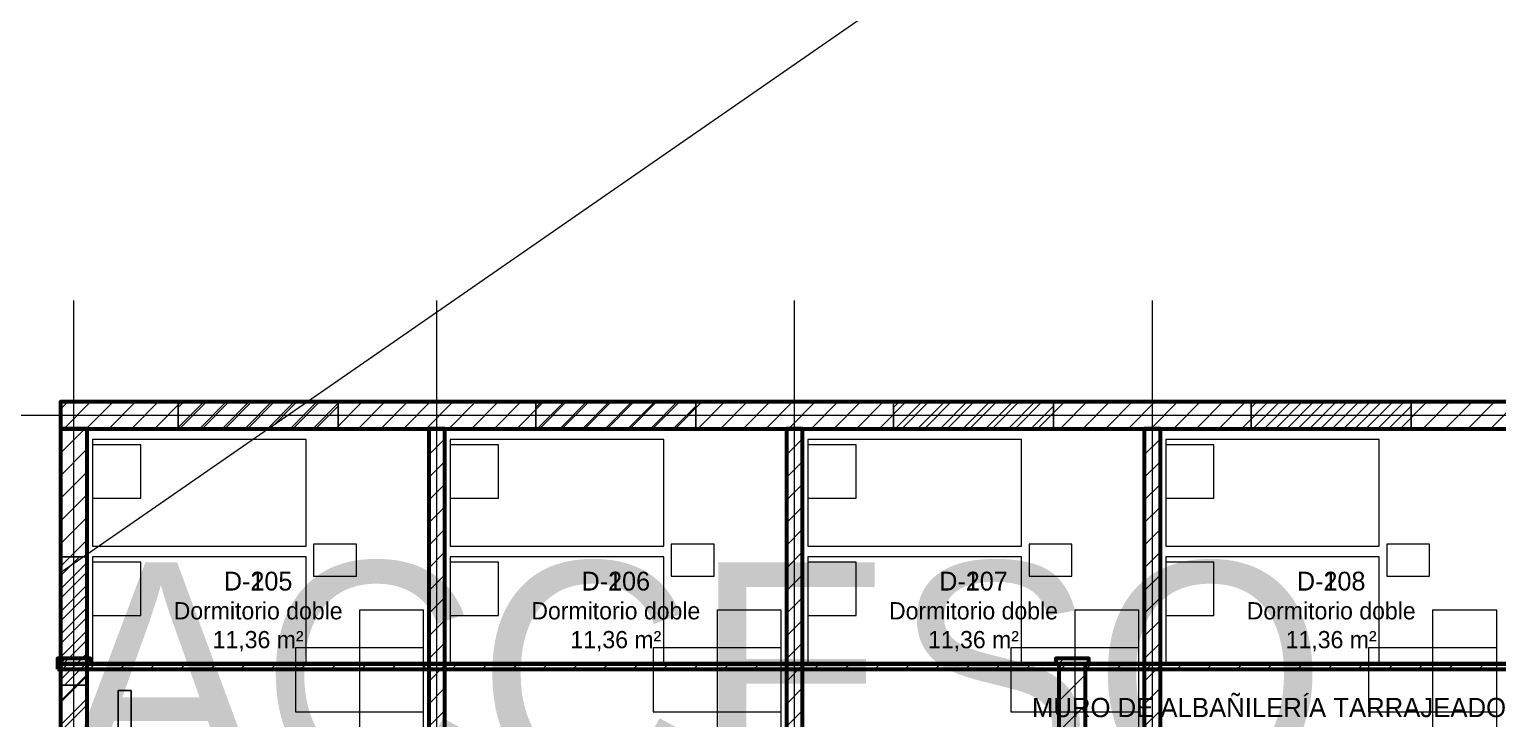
# Model space of a CAD drawing. Header units: metres. Extents: x -8 to 108, y -29 to 108.
# Drawn here: x -0.29 to 13.46, y 6.64 to 13.09 of the extents above; entities that cross this region are included whole.
import ezdxf
from ezdxf.enums import TextEntityAlignment as Align

# ---------------------------------------------------------------- set-up
doc = ezdxf.new("R2010")
doc.units = ezdxf.units.M
for name, color, linetype, lineweight in [('carpinteria', 7, 'CONTINUOUS', 25), ('eje', 7, 'CONTINUOUS', 13), ('fondo', 7, 'CONTINUOUS', 5), ('hatch', 7, 'CONTINUOUS', 9), ('hormigon', 7, 'CONTINUOUS', 30), ('mobiliario', 7, 'CONTINUOUS', 18), ('muro-corte', 7, 'CONTINUOUS', 60), ('muro-fill', 7, 'CONTINUOUS', 25), ('proyeccion', 7, 'CONTINUOUS', 15), ('tabique-fill', 7, 'CONTINUOUS', 30), ('texto', 7, 'CONTINUOUS', 5), ('texto-suave', 7, 'CONTINUOUS', 5), ('vidrio', 7, 'CONTINUOUS', 18)]:
    doc.layers.add(name, color=color, linetype=linetype, lineweight=lineweight)

msp = doc.modelspace()

# ---------------------------------------------------------------- linework, layer by layer
at = {"layer": 'carpinteria'}
for p, q in [((1.1, 9.6), (2.6, 9.6)), ((1.1, 9.35), (1.1, 9.6)), ((1.1, 9.6), (2.6, 9.6)), ((1.1, 9.35), (1.1, 9.6)), ((2.6, 9.35), (2.6, 9.6)), ((2.6, 9.35), (2.6, 9.6)), ((4.45, 9.6), (5.95, 9.6)), ((4.45, 9.35), (4.45, 9.6)), ((4.45, 9.6), (5.95, 9.6)), ((4.45, 9.35), (4.45, 9.6)), ((5.95, 9.35), (5.95, 9.6)), ((5.95, 9.35), (5.95, 9.6)), ((7.8, 9.6), (9.3, 9.6)), ((7.8, 9.35), (7.8, 9.6)), ((7.8, 9.6), (9.3, 9.6)), ((7.8, 9.35), (7.8, 9.6)), ((9.3, 9.35), (9.3, 9.6)), ((9.3, 9.35), (9.3, 9.6)), ((11.15, 9.6), (12.65, 9.6)), ((11.15, 9.35), (11.15, 9.6)), ((11.15, 9.6), (12.65, 9.6)), ((11.15, 9.35), (11.15, 9.6)), ((12.65, 9.35), (12.65, 9.6)), ((12.65, 9.35), (12.65, 9.6)), ((1.1, 9.35), (2.6, 9.35)), ((1.1, 9.35), (2.6, 9.35)), ((4.45, 9.35), (5.95, 9.35)), ((4.45, 9.35), (5.95, 9.35)), ((7.8, 9.35), (9.3, 9.35)), ((7.8, 9.35), (9.3, 9.35)), ((11.15, 9.35), (12.65, 9.35)), ((11.15, 9.35), (12.65, 9.35)), ((0, 6.95), (0, 8.15)), ((0, 8.15), (0.25, 8.15)), ((0, 6.95), (0, 8.15)), ((0, 8.15), (0.25, 8.15)), ((0.25, 6.95), (0.25, 8.15)), ((0.25, 6.95), (0.25, 8.15)), ((0, 6.95), (0.25, 6.95)), ((0, 6.95), (0.25, 6.95)), ((0.54, -0.45), (0.54, 6.9)), ((0.54, 6.9), (0.66, 6.9)), ((0.66, -0.45), (0.66, 6.9))]:
    msp.add_line(p, q, dxfattribs=at)
at = {"layer": 'eje'}
for p, q in [((0.125, -0.95), (0.125, 10.55)), ((0.125, -0.95), (0.125, 10.55)), ((3.525, -0.95), (3.525, 10.55)), ((3.525, -0.95), (3.525, 10.55)), ((6.875, -0.95), (6.875, 10.55)), ((6.875, -0.95), (6.875, 10.55)), ((10.225, -0.95), (10.225, 10.55)), ((10.225, -0.95), (10.225, 10.55)), ((-0.95, 9.475), (24.95, 9.475)), ((-0.95, 9.475), (24.95, 9.475))]:
    msp.add_line(p, q, dxfattribs=at)
at = {"layer": 'fondo'}
for points in [[(1.1, 9.35), (2.6, 9.35), (2.6, 9.6), (1.1, 9.6)], [(1.1, 9.35), (2.6, 9.35), (2.6, 9.6), (1.1, 9.6)], [(4.45, 9.35), (5.95, 9.35), (5.95, 9.6), (4.45, 9.6)], [(4.45, 9.35), (5.95, 9.35), (5.95, 9.6), (4.45, 9.6)], [(7.8, 9.35), (9.3, 9.35), (9.3, 9.6), (7.8, 9.6)], [(7.8, 9.35), (9.3, 9.35), (9.3, 9.6), (7.8, 9.6)], [(11.15, 9.35), (12.65, 9.35), (12.65, 9.6), (11.15, 9.6)], [(11.15, 9.35), (12.65, 9.35), (12.65, 9.6), (11.15, 9.6)], [(0, 6.95), (0.25, 6.95), (0.25, 8.15), (0, 8.15)], [(0, 6.95), (0.25, 6.95), (0.25, 8.15), (0, 8.15)]]:
    msp.add_lwpolyline(points, close=True, dxfattribs=at)
at = {"layer": 'hatch'}
for p, q in [((0, 9.533), (0.067, 9.6)), ((0, 9.533), (0.067, 9.6)), ((0.029, 9.35), (0.279, 9.6)), ((0.029, 9.35), (0.279, 9.6)), ((0.241, 9.35), (0.491, 9.6)), ((0.241, 9.35), (0.491, 9.6)), ((0.453, 9.35), (0.703, 9.6)), ((0.453, 9.35), (0.703, 9.6)), ((0.665, 9.35), (0.915, 9.6)), ((0.665, 9.35), (0.915, 9.6)), ((0.878, 9.35), (1.128, 9.6)), ((0.878, 9.35), (1.128, 9.6)), ((1.09, 9.35), (1.34, 9.6)), ((1.09, 9.35), (1.34, 9.6)), ((1.1, 9.547), (1.153, 9.6)), ((1.1, 9.547), (1.153, 9.6)), ((1.115, 9.35), (1.365, 9.6)), ((1.115, 9.35), (1.365, 9.6)), ((1.302, 9.35), (1.552, 9.6)), ((1.302, 9.35), (1.552, 9.6)), ((1.327, 9.35), (1.577, 9.6)), ((1.327, 9.35), (1.577, 9.6)), ((1.514, 9.35), (1.764, 9.6)), ((1.514, 9.35), (1.764, 9.6)), ((1.539, 9.35), (1.789, 9.6)), ((1.539, 9.35), (1.789, 9.6)), ((1.726, 9.35), (1.976, 9.6)), ((1.726, 9.35), (1.976, 9.6)), ((1.751, 9.35), (2.001, 9.6)), ((1.751, 9.35), (2.001, 9.6)), ((1.938, 9.35), (2.188, 9.6)), ((1.938, 9.35), (2.188, 9.6)), ((1.964, 9.35), (2.214, 9.6)), ((1.964, 9.35), (2.214, 9.6)), ((2.15, 9.35), (2.4, 9.6)), ((2.15, 9.35), (2.4, 9.6)), ((2.176, 9.35), (2.426, 9.6)), ((2.176, 9.35), (2.426, 9.6)), ((2.363, 9.35), (2.613, 9.6)), ((2.363, 9.35), (2.613, 9.6)), ((2.388, 9.35), (2.6, 9.562)), ((2.388, 9.35), (2.6, 9.562)), ((2.575, 9.35), (2.825, 9.6)), ((2.575, 9.35), (2.825, 9.6)), ((2.787, 9.35), (3.037, 9.6)), ((2.787, 9.35), (3.037, 9.6)), ((2.999, 9.35), (3.249, 9.6)), ((2.999, 9.35), (3.249, 9.6)), ((3.211, 9.35), (3.461, 9.6)), ((3.211, 9.35), (3.461, 9.6)), ((3.423, 9.35), (3.673, 9.6)), ((3.423, 9.35), (3.673, 9.6)), ((3.635, 9.35), (3.885, 9.6)), ((3.635, 9.35), (3.885, 9.6)), ((3.847, 9.35), (4.097, 9.6)), ((3.847, 9.35), (4.097, 9.6)), ((4.06, 9.35), (4.31, 9.6)), ((4.06, 9.35), (4.31, 9.6)), ((4.272, 9.35), (4.522, 9.6)), ((4.272, 9.35), (4.522, 9.6)), ((4.45, 9.547), (4.503, 9.6)), ((4.45, 9.547), (4.503, 9.6)), ((4.465, 9.35), (4.715, 9.6)), ((4.465, 9.35), (4.715, 9.6)), ((4.484, 9.35), (4.734, 9.6)), ((4.484, 9.35), (4.734, 9.6)), ((4.677, 9.35), (4.927, 9.6)), ((4.677, 9.35), (4.927, 9.6)), ((4.696, 9.35), (4.946, 9.6)), ((4.696, 9.35), (4.946, 9.6)), ((4.889, 9.35), (5.139, 9.6)), ((4.889, 9.35), (5.139, 9.6)), ((4.908, 9.35), (5.158, 9.6)), ((4.908, 9.35), (5.158, 9.6)), ((5.101, 9.35), (5.351, 9.6)), ((5.101, 9.35), (5.351, 9.6)), ((5.12, 9.35), (5.37, 9.6)), ((5.12, 9.35), (5.37, 9.6)), ((5.314, 9.35), (5.564, 9.6)), ((5.314, 9.35), (5.564, 9.6)), ((5.332, 9.35), (5.582, 9.6)), ((5.332, 9.35), (5.582, 9.6)), ((5.526, 9.35), (5.776, 9.6)), ((5.526, 9.35), (5.776, 9.6)), ((5.545, 9.35), (5.795, 9.6)), ((5.545, 9.35), (5.795, 9.6)), ((5.738, 9.35), (5.95, 9.562)), ((5.738, 9.35), (5.95, 9.562)), ((5.757, 9.35), (6.007, 9.6)), ((5.757, 9.35), (6.007, 9.6)), ((5.969, 9.35), (6.219, 9.6)), ((5.969, 9.35), (6.219, 9.6)), ((6.181, 9.35), (6.431, 9.6)), ((6.181, 9.35), (6.431, 9.6)), ((6.393, 9.35), (6.643, 9.6)), ((6.393, 9.35), (6.643, 9.6)), ((6.605, 9.35), (6.855, 9.6)), ((6.605, 9.35), (6.855, 9.6)), ((6.817, 9.35), (7.067, 9.6)), ((6.817, 9.35), (7.067, 9.6)), ((7.029, 9.35), (7.279, 9.6)), ((7.029, 9.35), (7.279, 9.6)), ((7.242, 9.35), (7.492, 9.6)), ((7.242, 9.35), (7.492, 9.6)), ((7.454, 9.35), (7.704, 9.6)), ((7.454, 9.35), (7.704, 9.6)), ((7.666, 9.35), (7.916, 9.6)), ((7.666, 9.35), (7.916, 9.6)), ((7.8, 9.547), (7.853, 9.6)), ((7.8, 9.547), (7.853, 9.6)), ((7.815, 9.35), (8.065, 9.6)), ((7.815, 9.35), (8.065, 9.6)), ((7.878, 9.35), (8.128, 9.6)), ((7.878, 9.35), (8.128, 9.6)), ((8.027, 9.35), (8.277, 9.6)), ((8.027, 9.35), (8.277, 9.6)), ((8.09, 9.35), (8.34, 9.6)), ((8.09, 9.35), (8.34, 9.6)), ((8.239, 9.35), (8.489, 9.6)), ((8.239, 9.35), (8.489, 9.6)), ((8.302, 9.35), (8.552, 9.6)), ((8.302, 9.35), (8.552, 9.6)), ((8.451, 9.35), (8.701, 9.6)), ((8.451, 9.35), (8.701, 9.6)), ((8.514, 9.35), (8.764, 9.6)), ((8.514, 9.35), (8.764, 9.6)), ((8.664, 9.35), (8.914, 9.6)), ((8.664, 9.35), (8.914, 9.6)), ((8.726, 9.35), (8.976, 9.6)), ((8.726, 9.35), (8.976, 9.6)), ((8.876, 9.35), (9.126, 9.6)), ((8.876, 9.35), (9.126, 9.6)), ((8.939, 9.35), (9.189, 9.6)), ((8.939, 9.35), (9.189, 9.6)), ((9.088, 9.35), (9.3, 9.562)), ((9.088, 9.35), (9.3, 9.562)), ((9.151, 9.35), (9.401, 9.6)), ((9.151, 9.35), (9.401, 9.6)), ((9.363, 9.35), (9.613, 9.6)), ((9.363, 9.35), (9.613, 9.6)), ((9.575, 9.35), (9.825, 9.6)), ((9.575, 9.35), (9.825, 9.6)), ((9.787, 9.35), (10.037, 9.6)), ((9.787, 9.35), (10.037, 9.6)), ((9.999, 9.35), (10.249, 9.6)), ((9.999, 9.35), (10.249, 9.6)), ((10.211, 9.35), (10.461, 9.6)), ((10.211, 9.35), (10.461, 9.6)), ((10.424, 9.35), (10.674, 9.6)), ((10.424, 9.35), (10.674, 9.6)), ((10.636, 9.35), (10.886, 9.6)), ((10.636, 9.35), (10.886, 9.6)), ((10.848, 9.35), (11.098, 9.6)), ((10.848, 9.35), (11.098, 9.6)), ((11.06, 9.35), (11.31, 9.6)), ((11.06, 9.35), (11.31, 9.6)), ((11.15, 9.547), (11.203, 9.6)), ((11.15, 9.547), (11.203, 9.6)), ((11.165, 9.35), (11.415, 9.6)), ((11.165, 9.35), (11.415, 9.6)), ((11.272, 9.35), (11.522, 9.6)), ((11.272, 9.35), (11.522, 9.6)), ((11.377, 9.35), (11.627, 9.6)), ((11.377, 9.35), (11.627, 9.6)), ((11.484, 9.35), (11.734, 9.6)), ((11.484, 9.35), (11.734, 9.6)), ((11.589, 9.35), (11.839, 9.6)), ((11.589, 9.35), (11.839, 9.6)), ((11.696, 9.35), (11.946, 9.6)), ((11.696, 9.35), (11.946, 9.6)), ((11.801, 9.35), (12.051, 9.6)), ((11.801, 9.35), (12.051, 9.6)), ((11.908, 9.35), (12.158, 9.6)), ((11.908, 9.35), (12.158, 9.6)), ((12.014, 9.35), (12.264, 9.6)), ((12.014, 9.35), (12.264, 9.6)), ((12.121, 9.35), (12.371, 9.6)), ((12.121, 9.35), (12.371, 9.6)), ((12.226, 9.35), (12.476, 9.6)), ((12.226, 9.35), (12.476, 9.6)), ((12.333, 9.35), (12.583, 9.6)), ((12.333, 9.35), (12.583, 9.6)), ((12.438, 9.35), (12.65, 9.562)), ((12.438, 9.35), (12.65, 9.562)), ((12.545, 9.35), (12.795, 9.6)), ((12.545, 9.35), (12.795, 9.6)), ((12.757, 9.35), (13.007, 9.6)), ((12.757, 9.35), (13.007, 9.6)), ((12.969, 9.35), (13.219, 9.6)), ((12.969, 9.35), (13.219, 9.6)), ((13.181, 9.35), (13.431, 9.6)), ((13.181, 9.35), (13.431, 9.6)), ((13.393, 9.35), (13.643, 9.6)), ((13.393, 9.35), (13.643, 9.6)), ((0, 9.122), (0.228, 9.35)), ((0, 9.334), (0.016, 9.35)), ((0, 9.122), (0.228, 9.35)), ((0, 9.334), (0.016, 9.35)), ((3.45, 9.318), (3.482, 9.35)), ((3.45, 9.318), (3.482, 9.35)), ((3.45, 9.106), (3.6, 9.256)), ((3.45, 9.106), (3.6, 9.256)), ((6.8, 9.318), (6.832, 9.35)), ((6.8, 9.318), (6.832, 9.35)), ((6.8, 9.106), (6.95, 9.256)), ((6.8, 9.106), (6.95, 9.256)), ((10.15, 9.318), (10.182, 9.35)), ((10.15, 9.318), (10.182, 9.35)), ((10.15, 9.106), (10.3, 9.256)), ((10.15, 9.106), (10.3, 9.256)), ((0, 8.91), (0.25, 9.16)), ((0, 8.91), (0.25, 9.16)), ((0, 8.697), (0.25, 8.947)), ((0, 8.697), (0.25, 8.947)), ((3.45, 8.894), (3.6, 9.044)), ((3.45, 8.894), (3.6, 9.044)), ((6.8, 8.894), (6.95, 9.044)), ((6.8, 8.894), (6.95, 9.044)), ((10.15, 8.894), (10.3, 9.044)), ((10.15, 8.894), (10.3, 9.044)), ((3.45, 8.682), (3.6, 8.832)), ((3.45, 8.682), (3.6, 8.832)), ((6.8, 8.682), (6.95, 8.832)), ((6.8, 8.682), (6.95, 8.832)), ((10.15, 8.682), (10.3, 8.832)), ((10.15, 8.682), (10.3, 8.832)), ((0, 8.485), (0.25, 8.735)), ((0, 8.485), (0.25, 8.735)), ((3.45, 8.47), (3.6, 8.62)), ((3.45, 8.47), (3.6, 8.62)), ((6.8, 8.47), (6.95, 8.62)), ((6.8, 8.47), (6.95, 8.62)), ((10.15, 8.47), (10.3, 8.62)), ((10.15, 8.47), (10.3, 8.62)), ((0, 8.273), (0.25, 8.523)), ((0, 8.273), (0.25, 8.523)), ((3.45, 8.258), (3.6, 8.408)), ((3.45, 8.258), (3.6, 8.408)), ((6.8, 8.258), (6.95, 8.408)), ((6.8, 8.258), (6.95, 8.408)), ((10.15, 8.258), (10.3, 8.408)), ((10.15, 8.258), (10.3, 8.408)), ((0, 8.061), (0.25, 8.311)), ((0, 8.061), (0.25, 8.311)), ((0, 7.973), (0.177, 8.15)), ((0, 7.973), (0.177, 8.15)), ((3.45, 8.046), (3.6, 8.196)), ((3.45, 8.046), (3.6, 8.196)), ((6.8, 8.046), (6.95, 8.196)), ((6.8, 8.046), (6.95, 8.196)), ((10.15, 8.046), (10.3, 8.196)), ((10.15, 8.046), (10.3, 8.196)), ((0, 7.849), (0.25, 8.099)), ((0, 7.849), (0.25, 8.099)), ((0, 7.761), (0.25, 8.011)), ((0, 7.761), (0.25, 8.011)), ((3.45, 7.833), (3.6, 7.983)), ((3.45, 7.833), (3.6, 7.983)), ((6.8, 7.833), (6.95, 7.983)), ((6.8, 7.833), (6.95, 7.983)), ((10.15, 7.833), (10.3, 7.983)), ((10.15, 7.833), (10.3, 7.983)), ((0, 7.637), (0.25, 7.887)), ((0, 7.637), (0.25, 7.887)), ((0, 7.549), (0.25, 7.799)), ((0, 7.549), (0.25, 7.799)), ((3.45, 7.621), (3.6, 7.771)), ((3.45, 7.621), (3.6, 7.771)), ((6.8, 7.621), (6.95, 7.771)), ((6.8, 7.621), (6.95, 7.771)), ((10.15, 7.621), (10.3, 7.771)), ((10.15, 7.621), (10.3, 7.771)), ((0, 7.425), (0.25, 7.675)), ((0, 7.425), (0.25, 7.675)), ((0, 7.336), (0.25, 7.586)), ((0, 7.336), (0.25, 7.586)), ((0, 7.212), (0.25, 7.462)), ((0, 7.212), (0.25, 7.462)), ((3.45, 7.409), (3.6, 7.559)), ((3.45, 7.409), (3.6, 7.559)), ((6.8, 7.409), (6.95, 7.559)), ((6.8, 7.409), (6.95, 7.559)), ((10.15, 7.409), (10.3, 7.559)), ((10.15, 7.409), (10.3, 7.559)), ((0, 7.124), (0.25, 7.374)), ((0, 7.124), (0.25, 7.374)), ((3.45, 7.197), (3.6, 7.347)), ((3.45, 7.197), (3.6, 7.347)), ((6.8, 7.197), (6.95, 7.347)), ((6.8, 7.197), (6.95, 7.347)), ((10.15, 7.197), (10.3, 7.347)), ((10.15, 7.197), (10.3, 7.347)), ((-0.003, 7.15), (0.047, 7.2)), ((0, 7), (0.25, 7.25)), ((0, 7), (0.25, 7.25)), ((0.038, 6.95), (0.25, 7.162)), ((0.038, 6.95), (0.25, 7.162)), ((9.347, 7.15), (9.397, 7.2)), ((-0.012, 7.1), (0.038, 7.15)), ((0, 7.081), (0.069, 7.15)), ((0, 6.799), (0.25, 7.049)), ((0, 6.788), (0.25, 7.038)), ((0, 6.788), (0.25, 7.038)), ((0.271, 7.1), (0.321, 7.15)), ((0.554, 7.1), (0.604, 7.15)), ((0.837, 7.1), (0.887, 7.15)), ((1.12, 7.1), (1.17, 7.15)), ((1.403, 7.1), (1.453, 7.15)), ((1.685, 7.1), (1.735, 7.15)), ((1.968, 7.1), (2.018, 7.15)), ((2.251, 7.1), (2.301, 7.15)), ((2.534, 7.1), (2.584, 7.15)), ((2.817, 7.1), (2.867, 7.15)), ((3.1, 7.1), (3.15, 7.15)), ((3.382, 7.1), (3.432, 7.15)), ((3.45, 6.985), (3.6, 7.135)), ((3.45, 6.985), (3.6, 7.135)), ((3.665, 7.1), (3.715, 7.15)), ((3.948, 7.1), (3.998, 7.15)), ((4.231, 7.1), (4.281, 7.15)), ((4.514, 7.1), (4.564, 7.15)), ((4.797, 7.1), (4.847, 7.15)), ((5.08, 7.1), (5.13, 7.15)), ((5.362, 7.1), (5.412, 7.15)), ((5.645, 7.1), (5.695, 7.15)), ((5.928, 7.1), (5.978, 7.15)), ((6.211, 7.1), (6.261, 7.15)), ((6.494, 7.1), (6.544, 7.15)), ((6.777, 7.1), (6.827, 7.15)), ((6.8, 6.985), (6.95, 7.135)), ((6.8, 6.985), (6.95, 7.135)), ((7.059, 7.1), (7.109, 7.15)), ((7.342, 7.1), (7.392, 7.15)), ((7.625, 7.1), (7.675, 7.15)), ((7.908, 7.1), (7.958, 7.15)), ((8.191, 7.1), (8.241, 7.15)), ((8.474, 7.1), (8.524, 7.15)), ((8.756, 7.1), (8.806, 7.15)), ((9.039, 7.1), (9.089, 7.15)), ((9.322, 7.1), (9.372, 7.15)), ((9.35, 7.081), (9.419, 7.15)), ((9.35, 6.799), (9.6, 7.049)), ((9.605, 7.1), (9.655, 7.15)), ((9.888, 7.1), (9.938, 7.15)), ((10.15, 6.985), (10.3, 7.135)), ((10.15, 6.985), (10.3, 7.135)), ((10.171, 7.1), (10.221, 7.15)), ((10.454, 7.1), (10.504, 7.15)), ((10.736, 7.1), (10.786, 7.15)), ((11.019, 7.1), (11.069, 7.15)), ((11.302, 7.1), (11.352, 7.15)), ((11.585, 7.1), (11.635, 7.15)), ((11.868, 7.1), (11.918, 7.15)), ((12.151, 7.1), (12.201, 7.15)), ((12.433, 7.1), (12.483, 7.15)), ((12.716, 7.1), (12.766, 7.15)), ((12.999, 7.1), (13.049, 7.15)), ((13.282, 7.1), (13.332, 7.15)), ((3.45, 6.773), (3.6, 6.923)), ((3.45, 6.773), (3.6, 6.923)), ((6.8, 6.773), (6.95, 6.923)), ((6.8, 6.773), (6.95, 6.923)), ((10.15, 6.773), (10.3, 6.923)), ((10.15, 6.773), (10.3, 6.923)), ((0, 6.576), (0.25, 6.826)), ((0, 6.576), (0.25, 6.826)), ((0, 6.516), (0.25, 6.766)), ((9.35, 6.516), (9.6, 6.766)), ((3.45, 6.561), (3.6, 6.711)), ((3.45, 6.561), (3.6, 6.711)), ((6.8, 6.561), (6.95, 6.711)), ((6.8, 6.561), (6.95, 6.711)), ((10.15, 6.561), (10.3, 6.711)), ((10.15, 6.561), (10.3, 6.711))]:
    msp.add_line(p, q, dxfattribs=at)
at = {"layer": 'hormigon'}
for points in [[(-0.03, 7.15), (0.28, 7.15), (0.28, 7.2), (-0.03, 7.2)], [(9.32, 7.15), (9.63, 7.15), (9.63, 7.2), (9.32, 7.2)], [(-0.03, 7.1), (24.03, 7.1), (24.03, 7.15), (-0.03, 7.15)]]:
    msp.add_lwpolyline(points, close=True, dxfattribs=at)
at = {"layer": 'mobiliario'}
for points in [[(0.3, 8.25), (2.3, 8.25), (2.3, 9.25), (0.3, 9.25)], [(0.3, 8.25), (2.3, 8.25), (2.3, 9.25), (0.3, 9.25)], [(3.65, 8.25), (5.65, 8.25), (5.65, 9.25), (3.65, 9.25)], [(3.65, 8.25), (5.65, 8.25), (5.65, 9.25), (3.65, 9.25)], [(7, 8.25), (9, 8.25), (9, 9.25), (7, 9.25)], [(7, 8.25), (9, 8.25), (9, 9.25), (7, 9.25)], [(10.35, 8.25), (12.35, 8.25), (12.35, 9.25), (10.35, 9.25)], [(10.35, 8.25), (12.35, 8.25), (12.35, 9.25), (10.35, 9.25)], [(0.3, 8.7), (0.75, 8.7), (0.75, 9.2), (0.3, 9.2)], [(0.3, 8.7), (0.75, 8.7), (0.75, 9.2), (0.3, 9.2)], [(3.65, 8.7), (4.1, 8.7), (4.1, 9.2), (3.65, 9.2)], [(3.65, 8.7), (4.1, 8.7), (4.1, 9.2), (3.65, 9.2)], [(7, 8.7), (7.45, 8.7), (7.45, 9.2), (7, 9.2)], [(7, 8.7), (7.45, 8.7), (7.45, 9.2), (7, 9.2)], [(10.35, 8.7), (10.8, 8.7), (10.8, 9.2), (10.35, 9.2)], [(10.35, 8.7), (10.8, 8.7), (10.8, 9.2), (10.35, 9.2)], [(2.37, 7.97), (2.77, 7.97), (2.77, 8.27), (2.37, 8.27)], [(2.37, 7.97), (2.77, 7.97), (2.77, 8.27), (2.37, 8.27)], [(5.72, 7.97), (6.12, 7.97), (6.12, 8.27), (5.72, 8.27)], [(5.72, 7.97), (6.12, 7.97), (6.12, 8.27), (5.72, 8.27)], [(9.07, 7.97), (9.47, 7.97), (9.47, 8.27), (9.07, 8.27)], [(9.07, 7.97), (9.47, 7.97), (9.47, 8.27), (9.07, 8.27)], [(12.42, 7.97), (12.82, 7.97), (12.82, 8.27), (12.42, 8.27)], [(12.42, 7.97), (12.82, 7.97), (12.82, 8.27), (12.42, 8.27)], [(0.3, 7.15), (2.3, 7.15), (2.3, 8.15), (0.3, 8.15)], [(0.3, 7.15), (2.3, 7.15), (2.3, 8.15), (0.3, 8.15)], [(3.65, 7.15), (5.65, 7.15), (5.65, 8.15), (3.65, 8.15)], [(3.65, 7.15), (5.65, 7.15), (5.65, 8.15), (3.65, 8.15)], [(7, 7.15), (9, 7.15), (9, 8.15), (7, 8.15)], [(7, 7.15), (9, 7.15), (9, 8.15), (7, 8.15)], [(10.35, 7.15), (12.35, 7.15), (12.35, 8.15), (10.35, 8.15)], [(10.35, 7.15), (12.35, 7.15), (12.35, 8.15), (10.35, 8.15)], [(0.3, 7.6), (0.75, 7.6), (0.75, 8.1), (0.3, 8.1)], [(0.3, 7.6), (0.75, 7.6), (0.75, 8.1), (0.3, 8.1)], [(3.65, 7.6), (4.1, 7.6), (4.1, 8.1), (3.65, 8.1)], [(3.65, 7.6), (4.1, 7.6), (4.1, 8.1), (3.65, 8.1)], [(7, 7.6), (7.45, 7.6), (7.45, 8.1), (7, 8.1)], [(7, 7.6), (7.45, 7.6), (7.45, 8.1), (7, 8.1)], [(10.35, 7.6), (10.8, 7.6), (10.8, 8.1), (10.35, 8.1)], [(10.35, 7.6), (10.8, 7.6), (10.8, 8.1), (10.35, 8.1)], [(2.8, 5.85), (3.4, 5.85), (3.4, 7.65), (2.8, 7.65)], [(2.8, 5.85), (3.4, 5.85), (3.4, 7.65), (2.8, 7.65)], [(6.15, 5.85), (6.75, 5.85), (6.75, 7.65), (6.15, 7.65)], [(6.15, 5.85), (6.75, 5.85), (6.75, 7.65), (6.15, 7.65)], [(9.5, 5.85), (10.1, 5.85), (10.1, 7.65), (9.5, 7.65)], [(9.5, 5.85), (10.1, 5.85), (10.1, 7.65), (9.5, 7.65)], [(12.85, 5.85), (13.45, 5.85), (13.45, 7.65), (12.85, 7.65)], [(12.85, 5.85), (13.45, 5.85), (13.45, 7.65), (12.85, 7.65)], [(2.2, 6.7), (3.4, 6.7), (3.4, 7.3), (2.2, 7.3)], [(2.2, 6.7), (3.4, 6.7), (3.4, 7.3), (2.2, 7.3)], [(5.55, 6.7), (6.75, 6.7), (6.75, 7.3), (5.55, 7.3)], [(5.55, 6.7), (6.75, 6.7), (6.75, 7.3), (5.55, 7.3)], [(8.9, 6.7), (10.1, 6.7), (10.1, 7.3), (8.9, 7.3)], [(8.9, 6.7), (10.1, 6.7), (10.1, 7.3), (8.9, 7.3)], [(12.25, 6.7), (13.45, 6.7), (13.45, 7.3), (12.25, 7.3)], [(12.25, 6.7), (13.45, 6.7), (13.45, 7.3), (12.25, 7.3)]]:
    msp.add_lwpolyline(points, close=True, dxfattribs=at)
at = {"layer": 'muro-corte'}
msp.add_line((0, 7.15), (24, 7.15), dxfattribs=at)
for points in [[(0, 9.35), (24, 9.35), (24, 9.6), (0, 9.6)], [(0, 9.35), (24, 9.35), (24, 9.6), (0, 9.6)], [(0, 0.25), (0.25, 0.25), (0.25, 9.35), (0, 9.35)], [(0, 0.25), (0.25, 0.25), (0.25, 9.35), (0, 9.35)], [(3.45, 5.65), (3.6, 5.65), (3.6, 9.35), (3.45, 9.35)], [(3.45, 5.65), (3.6, 5.65), (3.6, 9.35), (3.45, 9.35)], [(6.8, 5.65), (6.95, 5.65), (6.95, 9.35), (6.8, 9.35)], [(6.8, 5.65), (6.95, 5.65), (6.95, 9.35), (6.8, 9.35)], [(10.15, 5.65), (10.3, 5.65), (10.3, 9.35), (10.15, 9.35)], [(10.15, 5.65), (10.3, 5.65), (10.3, 9.35), (10.15, 9.35)], [(-0.03, 7.15), (0.28, 7.15), (0.28, 7.2), (-0.03, 7.2)], [(9.32, 7.15), (9.63, 7.15), (9.63, 7.2), (9.32, 7.2)], [(-0.03, 7.1), (24.03, 7.1), (24.03, 7.15), (-0.03, 7.15)], [(0, 6.2), (0.25, 6.2), (0.25, 7.15), (0, 7.15)], [(9.35, 6.2), (9.6, 6.2), (9.6, 7.15), (9.35, 7.15)]]:
    msp.add_lwpolyline(points, close=True, dxfattribs=at)
at = {"layer": 'muro-fill'}
for points in [[(0, 9.35), (24, 9.35), (24, 9.6), (0, 9.6)], [(0, 9.35), (24, 9.35), (24, 9.6), (0, 9.6)], [(0, 0.25), (0.25, 0.25), (0.25, 9.35), (0, 9.35)], [(0, 0.25), (0.25, 0.25), (0.25, 9.35), (0, 9.35)], [(0, 6.2), (0.25, 6.2), (0.25, 7.15), (0, 7.15)], [(9.35, 6.2), (9.6, 6.2), (9.6, 7.15), (9.35, 7.15)]]:
    msp.add_lwpolyline(points, close=True, dxfattribs=at)
at = {"layer": 'proyeccion'}
msp.add_line((52, 44), (0, 8), dxfattribs=at)
at = {"layer": 'tabique-fill'}
for points in [[(3.45, 5.65), (3.6, 5.65), (3.6, 9.35), (3.45, 9.35)], [(3.45, 5.65), (3.6, 5.65), (3.6, 9.35), (3.45, 9.35)], [(6.8, 5.65), (6.95, 5.65), (6.95, 9.35), (6.8, 9.35)], [(6.8, 5.65), (6.95, 5.65), (6.95, 9.35), (6.8, 9.35)], [(10.15, 5.65), (10.3, 5.65), (10.3, 9.35), (10.15, 9.35)], [(10.15, 5.65), (10.3, 5.65), (10.3, 9.35), (10.15, 9.35)]]:
    msp.add_lwpolyline(points, close=True, dxfattribs=at)
at = {"layer": 'vidrio'}
for p, q in [((1.1, 9.475), (2.6, 9.475)), ((1.1, 9.475), (2.6, 9.475)), ((4.45, 9.475), (5.95, 9.475)), ((4.45, 9.475), (5.95, 9.475)), ((7.8, 9.475), (9.3, 9.475)), ((7.8, 9.475), (9.3, 9.475)), ((11.15, 9.475), (12.65, 9.475)), ((11.15, 9.475), (12.65, 9.475)), ((0.125, 6.95), (0.125, 8.15)), ((0.125, 6.95), (0.125, 8.15))]:
    msp.add_line(p, q, dxfattribs=at)

# ---------------------------------------------------------------- texts
at = {"layer": 'texto'}
msp.add_text('ACCESO', height=2.1, dxfattribs=at).set_placement((0, 6))
for s, height, p in [('D-105', 0.1762, (1.85, 7.835)), ('D-205', 0.1762, (1.85, 7.835)), ('D-106', 0.1762, (5.2, 7.835)), ('D-206', 0.1762, (5.2, 7.835)), ('D-107', 0.1762, (8.55, 7.835)), ('D-207', 0.1762, (8.55, 7.835)), ('D-108', 0.1762, (11.9, 7.835)), ('D-208', 0.1762, (11.9, 7.835)), ('Dormitorio doble', 0.16125, (1.85, 7.565)), ('Dormitorio doble', 0.16125, (1.85, 7.565)), ('Dormitorio doble', 0.16125, (5.2, 7.565)), ('Dormitorio doble', 0.16125, (5.2, 7.565)), ('Dormitorio doble', 0.16125, (8.55, 7.565)), ('Dormitorio doble', 0.16125, (8.55, 7.565)), ('Dormitorio doble', 0.16125, (11.9, 7.565)), ('Dormitorio doble', 0.16125, (11.9, 7.565))]:
    msp.add_text(s, height=height, dxfattribs=at).set_placement(p, align=Align.CENTER)
at = {"layer": 'texto-suave'}
for s, height, p in [('11,36 m²', 0.1613, (1.85, 7.295)), ('11,36 m²', 0.1613, (1.85, 7.295)), ('11,36 m²', 0.1613, (5.2, 7.295)), ('11,36 m²', 0.1613, (5.2, 7.295)), ('11,36 m²', 0.1613, (8.55, 7.295)), ('11,36 m²', 0.1613, (8.55, 7.295)), ('11,36 m²', 0.1613, (11.9, 7.295)), ('11,36 m²', 0.1613, (11.9, 7.295)), ('MURO DE ALBAÑILERÍA TARRAJEADO Y PINTADO', 0.18, (12, 6.65))]:
    msp.add_text(s, height=height, dxfattribs=at).set_placement(p, align=Align.CENTER)

doc.saveas('drawing.dxf')
